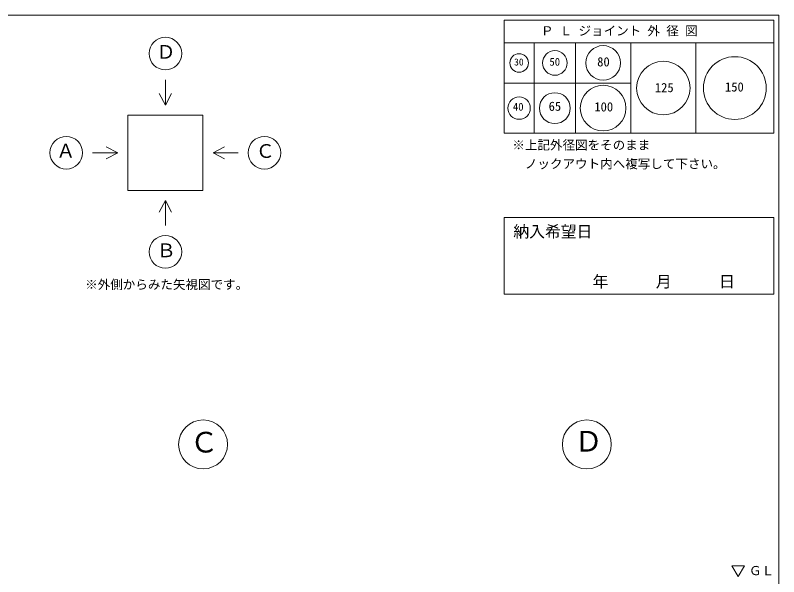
# Model space of a CAD drawing. Units: millimetres, scale not verified. Extents: x -4890 to 18490, y -2283 to 2283.
# Drawn here: x 1847 to 4890, y 46 to 2283 of the extents above; entities that cross this region are included whole.
import ezdxf
from ezdxf.enums import TextEntityAlignment as Align

# ---------------------------------------------------------------- set-up
doc = ezdxf.new("R2010")
doc.units = ezdxf.units.MM
doc.header["$LTSCALE"] = 10
for name, color, linetype, lineweight in [('0-2_waku', 7, 'Continuous', 18), ('0-3_gaikei', 7, 'Continuous', 18), ('0-8_hole', 7, 'Continuous', 18), ('0-E_文字１', 7, 'Continuous', 18)]:
    doc.layers.add(name, color=color, linetype=linetype, lineweight=lineweight)
doc.styles.add('ＭＳ ゴシック', font='')
doc.styles.get('ＭＳ ゴシック').set_extended_font_data('MS Gothic')

msp = doc.modelspace()

# ---------------------------------------------------------------- linework, layer by layer
at = {"layer": '0-2_waku'}
for p, q in [((3795.32, 2263.32), (3795.32, 1813.32)), ((3795.32, 2263.32), (4870.32, 2263.32)), ((3795.32, 2263.32), (4870.32, 2263.32)), ((3795.32, 2263.32), (4870.32, 2263.32)), ((3795.32, 2263.32), (3795.32, 1813.32)), ((3795.32, 2263.32), (4870.32, 2263.32)), ((3795.32, 2263.32), (4870.32, 2263.32)), ((3795.32, 2263.32), (4870.32, 2263.32)), ((4870.32, 2263.32), (4870.32, 1813.32)), ((4870.32, 2263.32), (4870.32, 1813.32)), ((3795.32, 2173.32), (4870.32, 2173.32)), ((3915.32, 2173.32), (3915.32, 1813.32)), ((4080.32, 2173.32), (4080.32, 1813.32)), ((4300.32, 2173.32), (4300.32, 1813.32)), ((4560.32, 2173.32), (4560.32, 1813.32)), ((3795.32, 2013.32), (4300.32, 2013.32)), ((3795.32, 1813.32), (4870.32, 1813.32)), ((3795.32, 1813.32), (4870.32, 1813.32))]:
    msp.add_line(p, q, dxfattribs=at)
msp.add_lwpolyline([(-1229.68, 2283.32), (4890.32, 2283.32), (4890.32, -1991.68)], dxfattribs=at)
at = {"layer": '0-3_gaikei'}
for p, q in [((2444.93, 2025.54), (2444.93, 1925.54)), ((2444.93, 1925.54), (2420.8, 1971.91)), ((2444.93, 1925.54), (2469.05, 1971.91)), ((2294.93, 1885.54), (2594.93, 1885.54)), ((2294.93, 1885.54), (2294.93, 1585.54)), ((2594.93, 1885.54), (2594.93, 1585.54)), ((2154.93, 1735.54), (2254.93, 1735.54)), ((2254.93, 1735.54), (2208.55, 1759.66)), ((2254.93, 1735.54), (2208.55, 1711.41)), ((2634.93, 1735.54), (2681.3, 1759.66)), ((2294.93, 1585.54), (2594.93, 1585.54)), ((2444.93, 1545.54), (2420.8, 1499.16)), ((2444.93, 1545.54), (2469.05, 1499.16)), ((2444.93, 1445.54), (2444.93, 1545.54))]:
    msp.add_line(p, q, dxfattribs=at)
msp.add_lwpolyline([(2734.93, 1735.54), (2634.93, 1735.54), (2681.3, 1711.41)], dxfattribs=at)
for centre, radius in [((2444.93, 2130.54), 65), ((2049.93, 1735.54), 65), ((2839.93, 1735.54), 65), ((2444.93, 1340.54), 65), ((2595.32, 573.32), 97.5), ((4125.32, 573.32), 97.5)]:
    msp.add_circle(centre, radius, dxfattribs=at)
at = {"layer": '0-8_hole', "lineweight": 5}
msp.add_lwpolyline([(3795.32, 1478.03), (3795.32, 1171.32), (4870.32, 1171.32), (4870.32, 1478.03)], close=True, dxfattribs=at)
msp.add_lwpolyline([(3795.32, 1478.03), (3795.32, 1171.32), (4870.32, 1171.32), (4870.32, 1478.03)], close=True, dxfattribs=at)
at = {"layer": '0-8_hole'}
for centre, radius in [((4190.32, 2093.32), 69), ((3997.82, 2093.32), 49), ((3855.32, 2093.32), 37), ((4715.32, 1993.32), 125), ((4430.32, 1993.32), 106.5), ((4190.32, 1913.32), 91), ((3855.32, 1913.32), 44.5), ((3997.82, 1913.32), 61.5)]:
    msp.add_circle(centre, radius, dxfattribs=at)
at = {"layer": '0-E_文字１'}
for p, q in [((4729.06, 46.67), (4703.86, 89.61)), ((4703.86, 89.61), (4754.26, 89.61)), ((4729.06, 46.67), (4754.26, 89.61))]:
    msp.add_line(p, q, dxfattribs=at)

# ---------------------------------------------------------------- texts
at = {"layer": '0-8_hole', "style": 'ＭＳ ゴシック'}
for s, height, p in [('30', 28.04, (3835.27, 2074.78)), ('50', 31.16, (3976.23, 2072.97)), ('80', 36.66, (4166.5, 2068.63)), ('125', 36.66, (4396.59, 1965.89)), ('150', 36.66, (4676.13, 1968.55)), ('40', 31.16, (3830.59, 1893.72)), ('65', 36.66, (3973.04, 1891.59)), ('100', 36.66, (4155.37, 1889.14)), ('納入希望日', 46.19, (3832.46, 1384.62))]:
    msp.add_text(s, height=height, dxfattribs=at).set_placement(p, align=Align.BOTTOM_LEFT)
at = {"layer": '0-E_文字１', "style": 'ＭＳ ゴシック'}
for s, height, p in [('Ｐ Ｌ ジョイント 外 径 図', 36.66, (3942.24, 2192.14)), ('Ｄ', 54.99, (2410, 2093.43)), ('Ａ', 54.99, (2010.34, 1699.68)), ('Ｃ', 54.99, (2805.76, 1698.43)), ('※上記外径図をそのまま', 36.66, (3828.27, 1737.12)), ('\u3000ノックアウト内へ複写して下さい。', 36.66, (3828.27, 1662.12)), ('Ｂ', 54.99, (2411.25, 1302.64)), ('\u3000\u3000\u3000年\u3000\u3000\u3000月\u3000\u3000\u3000日     ', 46.19, (3959.3, 1185.22)), ('※外側からみた矢視図です。', 36.66, (2125.13, 1181.17)), ('Ｃ', 82.48, (2543.03, 516.09)), ('Ｄ', 82.48, (4075.83, 519.81)), ('ＧＬ', 36.66, (4771.86, 41.13))]:
    msp.add_text(s, height=height, dxfattribs=at).set_placement(p, align=Align.BOTTOM_LEFT)

doc.saveas('drawing.dxf')
